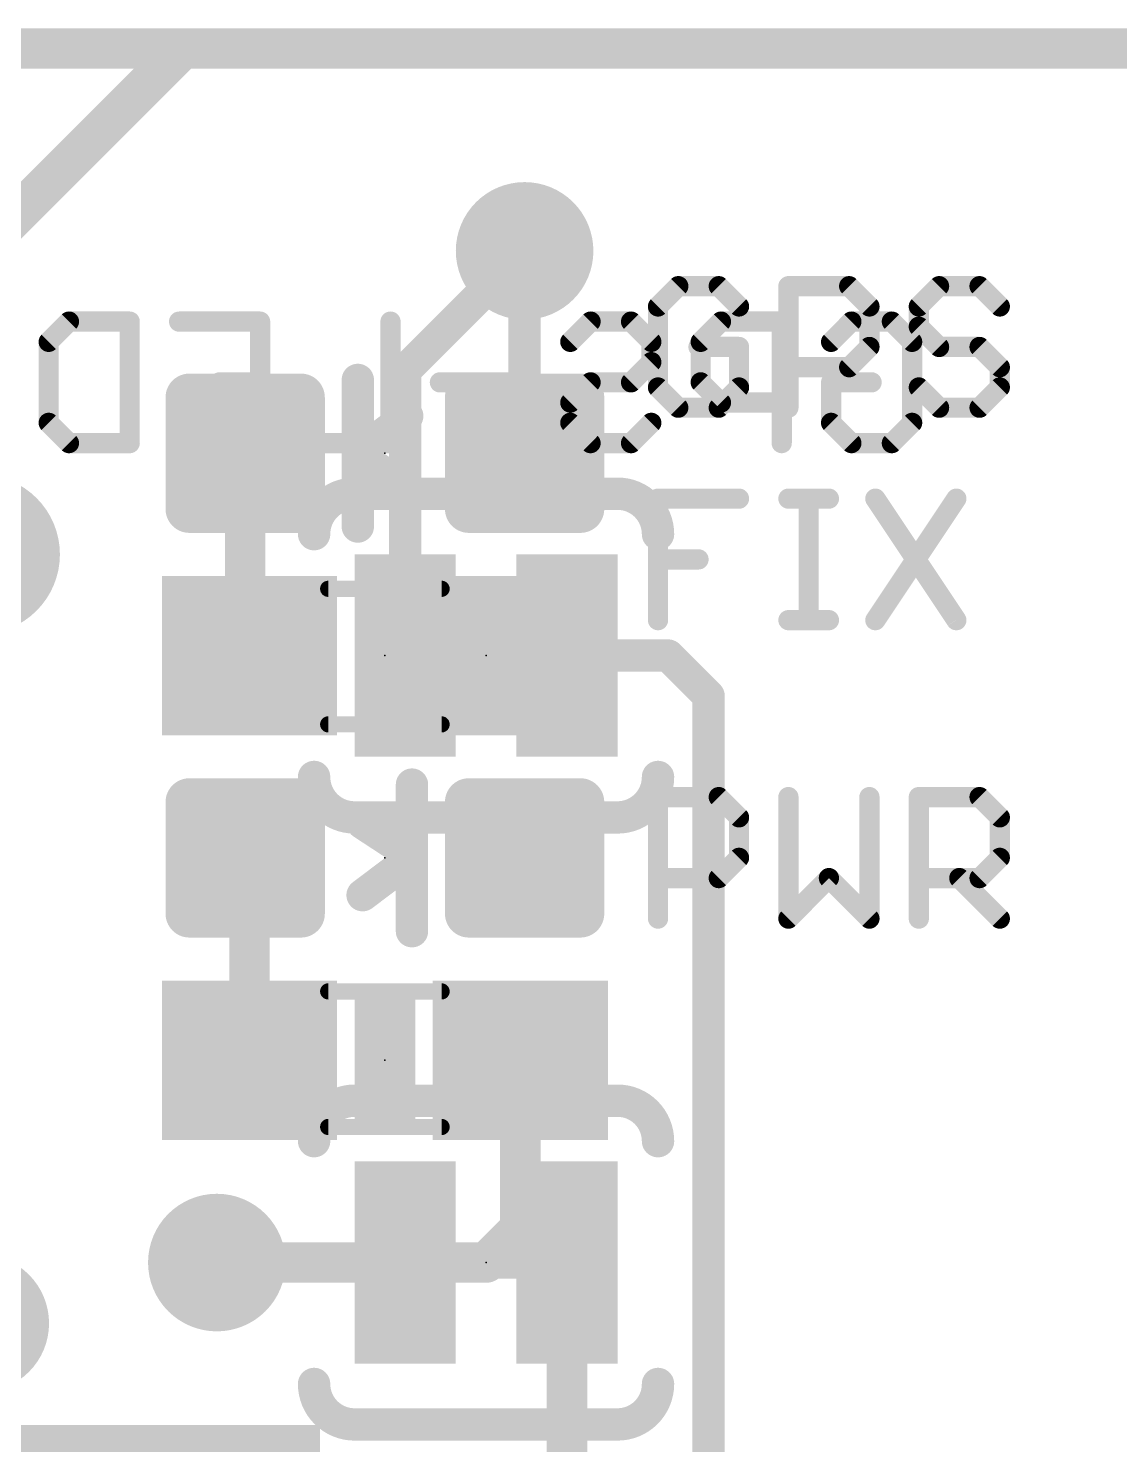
# Model space of a CAD drawing. Extents: x -24 to 83, y -23 to 53.
# Drawn here: x 1.57 to 8.42, y 44.58 to 53.47 of the extents above; entities that cross this region are included whole.
import ezdxf

# ---------------------------------------------------------------- set-up
doc = ezdxf.new("R2010")
doc.units = 0
for name, color, linetype in [('1', 12, 'CONTINUOUS'), ('16', 132, 'CONTINUOUS'), ('18', 110, 'CONTINUOUS'), ('20', 53, 'CONTINUOUS'), ('21', 41, 'CONTINUOUS'), ('22', 40, 'CONTINUOUS'), ('23', 53, 'CONTINUOUS'), ('24', 53, 'CONTINUOUS'), ('51', 53, 'CONTINUOUS')]:
    doc.layers.add(name, color=color, linetype=linetype)

# ---------------------------------------------------------------- blocks, each defined once
blk = doc.blocks.new('RECT160000X160000R30')
at = {"const_width": 0.15}
blk.add_lwpolyline([(0.425, -0.35), (0.425, 0.35, 0.4142), (0.35, 0.425), (-0.35, 0.425, 0.4142), (-0.425, 0.35), (-0.425, -0.35, 0.4142), (-0.35, -0.425), (0.35, -0.425, 0.4142)], format="xyb", close=True, dxfattribs=at)
blk.add_solid([(-0.3754, -0.3754), (0.3754, -0.3754), (-0.3754, 0.3754), (0.3754, 0.3754)])
blk = doc.blocks.new('RECT')
blk.add_solid([(-0.5, -0.5), (0.5, -0.5), (-0.5, 0.5), (0.5, 0.5)])
blk = doc.blocks.new('PIE')
at = {"const_width": 0.5}
blk.add_lwpolyline([(0, -0.25, 1), (0, 0.25, 1), (0, -0.25)], format="xyb", dxfattribs=at)
blk = doc.blocks.new('ROUNDV')
at = {"const_width": 0.5}
blk.add_lwpolyline([(0, -0.25, 1), (0, 0.25, 1), (0, -0.25)], format="xyb", dxfattribs=at)

msp = doc.modelspace()

# ---------------------------------------------------------------- linework, layer by layer
at = {"layer": '1'}
for points, const_width in [([(0, 53.34), (59.69, 53.34)], 0.254), ([(4.687, 50.8), (4.687, 52.07)], 0.2032), ([(2.933, 49.557), (2.933, 50.8)], 0.254), ([(2.96, 49.53), (2.933, 49.557)], 0.254), ([(2.933, 48.26), (2.96, 48.26)], 0.254), ([(2.96, 48.26), (2.96, 46.99)], 0.254), ([(4.66, 46.99), (4.66, 45.935)], 0.254), ([(4.66, 45.935), (4.445, 45.72)], 0.254), ([(4.445, 45.72), (2.755, 45.72)], 0.254)]:
    msp.add_lwpolyline(points, dxfattribs=dict(at, const_width=const_width))
for points, const_width in [([(4.7378, 52.07, 1), (4.6362, 52.07)], 0.1016), ([(2.9965, 50.8, 1), (2.8695, 50.8)], 0.127), ([(4.6362, 50.8, 1), (4.7378, 50.8)], 0.1016), ([(2.9779, 49.6019, 1), (2.8881, 49.5121)], 0.127), ([(2.8695, 49.557, 1), (2.9965, 49.557)], 0.127), ([(2.9151, 49.4851, 1), (3.0049, 49.5749)], 0.127), ([(2.933, 48.3235, 1), (2.933, 48.1965)], 0.127), ([(3.0235, 48.26, 1), (2.8965, 48.26)], 0.127), ([(2.96, 48.1965, 1), (2.96, 48.3235)], 0.127), ([(2.8965, 46.99, 1), (3.0235, 46.99)], 0.127), ([(4.7235, 46.99, 1), (4.5965, 46.99)], 0.127), ([(4.7049, 45.8901, 1), (4.6151, 45.9799)], 0.127), ([(4.5965, 45.935, 1), (4.7235, 45.935)], 0.127), ([(2.755, 45.7835, 1), (2.755, 45.6565)], 0.127), ([(4.4001, 45.7649, 1), (4.4899, 45.6751)], 0.127), ([(4.445, 45.6565, 1), (4.445, 45.7835)], 0.127)]:
    msp.add_lwpolyline(points, format="xyb", dxfattribs=dict(at, const_width=const_width))
at = {"layer": '16'}
for points, const_width in [([(0, 53.34), (59.69, 53.34)], 0.254), ([(3.937, 51.32), (4.687, 52.07)], 0.2032), ([(3.937, 49.53), (3.937, 51.32)], 0.2032), ([(4.064, 49.53), (4.826, 49.53)], 0.2032), ([(4.953, 49.53), (5.588, 49.53)], 0.2032), ([(5.842, 49.276), (5.588, 49.53)], 0.2032), ([(5.842, 39.878), (5.842, 49.276)], 0.2032), ([(2.755, 45.72), (3.937, 45.72)], 0.254), ([(4.826, 45.72), (4.064, 45.72)], 0.2032), ([(4.953, 40.4976), (4.953, 45.72)], 0.254)]:
    msp.add_lwpolyline(points, dxfattribs=dict(at, const_width=const_width))
for points, const_width in [([(4.7229, 52.0341, 1), (4.6511, 52.1059)], 0.1016), ([(3.9878, 51.32, 1), (3.8862, 51.32)], 0.1016), ([(3.9011, 51.3559, 1), (3.9729, 51.2841)], 0.1016), ([(4.064, 49.5808, 1), (4.064, 49.4792)], 0.1016), ([(4.826, 49.4792, 1), (4.826, 49.5808)], 0.1016), ([(4.953, 49.5808, 1), (4.953, 49.4792)], 0.1016), ([(5.6239, 49.5659, 1), (5.5521, 49.4941)], 0.1016), ([(5.588, 49.4792, 1), (5.588, 49.5808)], 0.1016), ([(3.8862, 49.53, 1), (3.9878, 49.53)], 0.1016), ([(5.8928, 49.276, 1), (5.7912, 49.276)], 0.1016), ([(5.8061, 49.2401, 1), (5.8779, 49.3119)], 0.1016), ([(2.755, 45.7835, 1), (2.755, 45.6565)], 0.127), ([(3.937, 45.6565, 1), (3.937, 45.7835)], 0.127), ([(4.064, 45.7708, 1), (4.064, 45.6692)], 0.1016), ([(4.826, 45.6692, 1), (4.826, 45.7708)], 0.1016), ([(5.0165, 45.72, 1), (4.8895, 45.72)], 0.127)]:
    msp.add_lwpolyline(points, format="xyb", dxfattribs=dict(at, const_width=const_width))
at = {"layer": '20', "const_width": 0.2032}
for points in [[(0, 50.8), (2.54, 53.34)], [(2.54, 53.34), (55.88, 53.34)]]:
    msp.add_lwpolyline(points, dxfattribs=at)
at = {"layer": '20', "const_width": 0.1016}
for points in [[(2.54, 53.3908, 1), (2.54, 53.2892)], [(2.5759, 53.3041, 1), (2.5041, 53.3759)]]:
    msp.add_lwpolyline(points, format="xyb", dxfattribs=at)
at = {"layer": '21'}
for points, const_width in [([(5.6516, 51.8484), (5.5245, 51.7213)], 0.127), ([(5.9058, 51.8484), (5.6516, 51.8484)], 0.127), ([(6.0329, 51.7213), (5.9058, 51.8484)], 0.127), ([(6.3431, 51.0858), (6.3431, 51.8484)], 0.127), ([(6.3431, 51.8484), (6.7244, 51.8484)], 0.127), ([(6.7244, 51.8484), (6.8515, 51.7213)], 0.127), ([(7.2888, 51.8484), (7.1617, 51.7213)], 0.127), ([(7.543, 51.8484), (7.2888, 51.8484)], 0.127), ([(7.6701, 51.7213), (7.543, 51.8484)], 0.127), ([(5.5245, 51.7213), (5.5245, 51.2129)], 0.127), ([(6.8515, 51.7213), (6.8515, 51.4671)], 0.127), ([(7.1617, 51.7213), (7.1617, 51.5942)], 0.127), ([(7.1617, 51.5942), (7.2888, 51.4671)], 0.127), ([(6.0329, 51.4671), (5.7787, 51.4671)], 0.127), ([(6.0329, 51.2129), (6.0329, 51.4671)], 0.127), ([(6.8515, 51.4671), (6.7244, 51.34)], 0.127), ([(7.2888, 51.4671), (7.543, 51.4671)], 0.127), ([(7.543, 51.4671), (7.6701, 51.34)], 0.127), ([(6.7244, 51.34), (6.3431, 51.34)], 0.127), ([(7.6701, 51.34), (7.6701, 51.2129)], 0.127), ([(3.64, 51.26), (3.64, 50.8)], 0.2032), ([(5.5245, 51.2129), (5.6516, 51.0858)], 0.127), ([(5.9058, 51.0858), (6.0329, 51.2129)], 0.127), ([(7.2888, 51.0858), (7.1617, 51.2129)], 0.127), ([(7.6701, 51.2129), (7.543, 51.0858)], 0.127), ([(3.64, 50.8), (3.95, 51.0338)], 0.2032), ([(5.6516, 51.0858), (5.9058, 51.0858)], 0.127), ([(7.543, 51.0858), (7.2888, 51.0858)], 0.127), ([(3.64, 50.34), (3.64, 50.8)], 0.2032), ([(3.6554, 50.7746), (3.95, 50.5816)], 0.2032), ([(5.5245, 49.7523), (5.5245, 50.5149)], 0.127), ([(5.5245, 50.5149), (6.0329, 50.5149)], 0.127), ([(6.3431, 50.5149), (6.5973, 50.5149)], 0.127), ([(6.4702, 49.7523), (6.4702, 50.5149)], 0.127), ([(6.8888, 50.5149), (7.3972, 49.7523)], 0.127), ([(7.3972, 50.5149), (6.8888, 49.7523)], 0.127), ([(5.5245, 50.1336), (5.7787, 50.1336)], 0.127), ([(6.3431, 49.7523), (6.5973, 49.7523)], 0.127), ([(3.98, 48.72), (3.98, 48.26)], 0.2032), ([(5.5245, 47.879), (5.5245, 48.6417)], 0.127), ([(5.5245, 48.6417), (5.9058, 48.6417)], 0.127), ([(5.9058, 48.6417), (6.0329, 48.5145)], 0.127), ([(6.3431, 48.6417), (6.3431, 47.879)], 0.127), ([(6.8515, 47.879), (6.8515, 48.6417)], 0.127), ([(7.1617, 47.879), (7.1617, 48.6417)], 0.127), ([(7.1617, 48.6417), (7.543, 48.6417)], 0.127), ([(7.543, 48.6417), (7.6701, 48.5145)], 0.127), ([(3.9646, 48.2854), (3.67, 48.4784)], 0.2032), ([(6.0329, 48.5145), (6.0329, 48.2603)], 0.127), ([(7.6701, 48.5145), (7.6701, 48.2603)], 0.127), ([(3.98, 48.26), (3.67, 48.0262)], 0.2032), ([(3.98, 47.8), (3.98, 48.26)], 0.2032), ([(6.0329, 48.2603), (5.9058, 48.1332)], 0.127), ([(7.6701, 48.2603), (7.543, 48.1332)], 0.127), ([(5.9058, 48.1332), (5.5245, 48.1332)], 0.127), ([(6.3431, 47.879), (6.5973, 48.1332)], 0.127), ([(6.5973, 48.1332), (6.8515, 47.879)], 0.127), ([(7.543, 48.1332), (7.1617, 48.1332)], 0.127), ([(7.4159, 48.1332), (7.6701, 47.879)], 0.127)]:
    msp.add_lwpolyline(points, dxfattribs=dict(at, const_width=const_width))
for points, const_width in [([(5.6516, 51.8802, 1), (5.6516, 51.8167)], 0.0635), ([(5.6741, 51.8259, 1), (5.6292, 51.8709)], 0.0635), ([(5.9283, 51.8709, 1), (5.8834, 51.8259)], 0.0635), ([(5.9058, 51.8167, 1), (5.9058, 51.8802)], 0.0635), ([(6.3431, 51.8802, 1), (6.3431, 51.8167)], 0.0635), ([(6.3748, 51.8484, 1), (6.3113, 51.8484)], 0.0635), ([(6.7469, 51.8709, 1), (6.702, 51.8259)], 0.0635), ([(6.7244, 51.8167, 1), (6.7244, 51.8802)], 0.0635), ([(7.2888, 51.8802, 1), (7.2888, 51.8167)], 0.0635), ([(7.3112, 51.8259, 1), (7.2663, 51.8709)], 0.0635), ([(7.5654, 51.8709, 1), (7.5205, 51.8259)], 0.0635), ([(7.543, 51.8167, 1), (7.543, 51.8802)], 0.0635), ([(5.5563, 51.7213, 1), (5.4928, 51.7213)], 0.0635), ([(5.502, 51.7437, 1), (5.547, 51.6988)], 0.0635), ([(6.0105, 51.6988, 1), (6.0554, 51.7437)], 0.0635), ([(6.8833, 51.7213, 1), (6.8198, 51.7213)], 0.0635), ([(6.8291, 51.6988, 1), (6.874, 51.7437)], 0.0635), ([(7.1934, 51.7213, 1), (7.1299, 51.7213)], 0.0635), ([(7.1392, 51.7437, 1), (7.1841, 51.6988)], 0.0635), ([(7.6476, 51.6988, 1), (7.6925, 51.7437)], 0.0635), ([(7.1841, 51.6166, 1), (7.1392, 51.5717)], 0.0635), ([(7.1299, 51.5942, 1), (7.1934, 51.5942)], 0.0635), ([(5.7787, 51.4988, 1), (5.7787, 51.4353)], 0.0635), ([(6.0647, 51.4671, 1), (6.0012, 51.4671)], 0.0635), ([(6.0329, 51.4353, 1), (6.0329, 51.4988)], 0.0635), ([(6.8198, 51.4671, 1), (6.8833, 51.4671)], 0.0635), ([(6.874, 51.4446, 1), (6.8291, 51.4895)], 0.0635), ([(7.2888, 51.4988, 1), (7.2888, 51.4353)], 0.0635), ([(7.2663, 51.4446, 1), (7.3112, 51.4895)], 0.0635), ([(7.5654, 51.4895, 1), (7.5205, 51.4446)], 0.0635), ([(7.543, 51.4353, 1), (7.543, 51.4988)], 0.0635), ([(6.3431, 51.3717, 1), (6.3431, 51.3082)], 0.0635), ([(6.702, 51.3624, 1), (6.7469, 51.3175)], 0.0635), ([(6.7244, 51.3082, 1), (6.7244, 51.3717)], 0.0635), ([(7.7018, 51.34, 1), (7.6383, 51.34)], 0.0635), ([(7.6476, 51.3175, 1), (7.6925, 51.3624)], 0.0635), ([(3.6908, 51.26, 1), (3.5892, 51.26)], 0.1016), ([(5.547, 51.2353, 1), (5.502, 51.1904)], 0.0635), ([(5.4928, 51.2129, 1), (5.5563, 51.2129)], 0.0635), ([(6.0012, 51.2129, 1), (6.0647, 51.2129)], 0.0635), ([(6.0554, 51.1904, 1), (6.0105, 51.2353)], 0.0635), ([(7.1841, 51.2353, 1), (7.1392, 51.1904)], 0.0635), ([(7.6383, 51.2129, 1), (7.7018, 51.2129)], 0.0635), ([(7.6925, 51.1904, 1), (7.6476, 51.2353)], 0.0635), ([(3.9806, 50.9932, 1), (3.9194, 51.0744)], 0.1016), ([(5.6516, 51.1175, 1), (5.6516, 51.054)], 0.0635), ([(5.6292, 51.0633, 1), (5.6741, 51.1082)], 0.0635), ([(5.8834, 51.1082, 1), (5.9283, 51.0633)], 0.0635), ([(5.9058, 51.054, 1), (5.9058, 51.1175)], 0.0635), ([(6.3113, 51.0858, 1), (6.3748, 51.0858)], 0.0635), ([(7.2888, 51.1175, 1), (7.2888, 51.054)], 0.0635), ([(7.2663, 51.0633, 1), (7.3112, 51.1082)], 0.0635), ([(7.5205, 51.1082, 1), (7.5654, 51.0633)], 0.0635), ([(7.543, 51.054, 1), (7.543, 51.1175)], 0.0635), ([(3.6908, 50.8, 1), (3.5892, 50.8)], 0.1016), ([(3.6094, 50.8406, 1), (3.6706, 50.7594)], 0.1016), ([(3.6832, 50.8171, 1), (3.6276, 50.7321)], 0.1016), ([(3.5892, 50.8, 1), (3.6908, 50.8)], 0.1016), ([(3.9222, 50.5391, 1), (3.9778, 50.6241)], 0.1016), ([(5.5245, 50.5467, 1), (5.5245, 50.4832)], 0.0635), ([(5.5563, 50.5149, 1), (5.4928, 50.5149)], 0.0635), ([(6.0329, 50.4832, 1), (6.0329, 50.5467)], 0.0635), ([(6.3431, 50.5467, 1), (6.3431, 50.4832)], 0.0635), ([(6.5019, 50.5149, 1), (6.4384, 50.5149)], 0.0635), ([(6.5973, 50.4832, 1), (6.5973, 50.5467)], 0.0635), ([(6.9152, 50.5325, 1), (6.8624, 50.4973)], 0.0635), ([(7.4236, 50.4973, 1), (7.3708, 50.5325)], 0.0635), ([(3.5892, 50.34, 1), (3.6908, 50.34)], 0.1016), ([(5.5245, 50.1653, 1), (5.5245, 50.1018)], 0.0635), ([(5.7787, 50.1018, 1), (5.7787, 50.1653)], 0.0635), ([(5.4928, 49.7523, 1), (5.5563, 49.7523)], 0.0635), ([(6.3431, 49.784, 1), (6.3431, 49.7205)], 0.0635), ([(6.4384, 49.7523, 1), (6.5019, 49.7523)], 0.0635), ([(6.5973, 49.7205, 1), (6.5973, 49.784)], 0.0635), ([(6.8624, 49.7699, 1), (6.9152, 49.7346)], 0.0635), ([(7.3708, 49.7346, 1), (7.4236, 49.7699)], 0.0635), ([(4.0308, 48.72, 1), (3.9292, 48.72)], 0.1016), ([(5.5563, 48.6417, 1), (5.4928, 48.6417)], 0.0635), ([(5.5245, 48.6734, 1), (5.5245, 48.6099)], 0.0635), ([(5.9283, 48.6641, 1), (5.8834, 48.6192)], 0.0635), ([(5.9058, 48.6099, 1), (5.9058, 48.6734)], 0.0635), ([(6.3748, 48.6417, 1), (6.3113, 48.6417)], 0.0635), ([(6.8833, 48.6417, 1), (6.8198, 48.6417)], 0.0635), ([(7.1934, 48.6417, 1), (7.1299, 48.6417)], 0.0635), ([(7.1617, 48.6734, 1), (7.1617, 48.6099)], 0.0635), ([(7.5654, 48.6641, 1), (7.5205, 48.6192)], 0.0635), ([(7.543, 48.6099, 1), (7.543, 48.6734)], 0.0635), ([(3.6978, 48.5209, 1), (3.6422, 48.4359)], 0.1016), ([(6.0647, 48.5145, 1), (6.0012, 48.5145)], 0.0635), ([(6.0105, 48.4921, 1), (6.0554, 48.537)], 0.0635), ([(7.7018, 48.5145, 1), (7.6383, 48.5145)], 0.0635), ([(7.6476, 48.4921, 1), (7.6925, 48.537)], 0.0635), ([(3.9368, 48.2429, 1), (3.9924, 48.3279)], 0.1016), ([(4.0106, 48.2194, 1), (3.9494, 48.3006)], 0.1016), ([(4.0308, 48.26, 1), (3.9292, 48.26)], 0.1016), ([(3.9292, 48.26, 1), (4.0308, 48.26)], 0.1016), ([(6.0012, 48.2603, 1), (6.0647, 48.2603)], 0.0635), ([(6.0554, 48.2379, 1), (6.0105, 48.2828)], 0.0635), ([(7.6383, 48.2603, 1), (7.7018, 48.2603)], 0.0635), ([(7.6925, 48.2379, 1), (7.6476, 48.2828)], 0.0635), ([(5.5245, 48.165, 1), (5.5245, 48.1015)], 0.0635), ([(5.8834, 48.1557, 1), (5.9283, 48.1108)], 0.0635), ([(5.9058, 48.1015, 1), (5.9058, 48.165)], 0.0635), ([(6.6197, 48.1557, 1), (6.5748, 48.1108)], 0.0635), ([(6.6197, 48.1108, 1), (6.5748, 48.1557)], 0.0635), ([(7.1617, 48.165, 1), (7.1617, 48.1015)], 0.0635), ([(7.4383, 48.1557, 1), (7.3934, 48.1108)], 0.0635), ([(7.5205, 48.1557, 1), (7.5654, 48.1108)], 0.0635), ([(7.543, 48.1015, 1), (7.543, 48.165)], 0.0635), ([(3.6394, 48.0668, 1), (3.7006, 47.9856)], 0.1016), ([(6.3206, 47.9015, 1), (6.3655, 47.8565)], 0.0635), ([(6.8291, 47.8565, 1), (6.874, 47.9015)], 0.0635), ([(7.6476, 47.8565, 1), (7.6925, 47.9015)], 0.0635), ([(3.9292, 47.8, 1), (4.0308, 47.8)], 0.1016), ([(5.4928, 47.879, 1), (5.5563, 47.879)], 0.0635), ([(6.3113, 47.879, 1), (6.3748, 47.879)], 0.0635), ([(6.8198, 47.879, 1), (6.8833, 47.879)], 0.0635), ([(7.1299, 47.879, 1), (7.1934, 47.879)], 0.0635)]:
    msp.add_lwpolyline(points, format="xyb", dxfattribs=dict(at, const_width=const_width))
at = {"layer": '22'}
for points, const_width in [([(1.6996, 51.499), (1.8267, 51.6262)], 0.127), ([(1.8267, 51.6262), (2.2081, 51.6262)], 0.127), ([(2.2081, 51.6262), (2.2081, 50.8635)], 0.127), ([(2.5182, 51.6262), (3.0266, 51.6262)], 0.127), ([(3.0266, 51.6262), (3.0266, 50.8635)], 0.127), ([(3.8452, 51.6262), (3.8452, 50.8635)], 0.127), ([(4.9739, 51.499), (5.101, 51.6262)], 0.127), ([(5.101, 51.6262), (5.3553, 51.6262)], 0.127), ([(5.3553, 51.6262), (5.4824, 51.499)], 0.127), ([(5.9196, 51.6262), (5.7925, 51.499)], 0.127), ([(6.301, 51.6262), (5.9196, 51.6262)], 0.127), ([(6.301, 50.8635), (6.301, 51.6262)], 0.127), ([(6.6111, 51.499), (6.7382, 51.6262)], 0.127), ([(6.7382, 51.6262), (6.9924, 51.6262)], 0.127), ([(6.9924, 51.6262), (7.1195, 51.499)], 0.127), ([(1.6996, 50.9906), (1.6996, 51.499)], 0.127), ([(5.4824, 51.499), (5.4824, 51.3719)], 0.127), ([(5.7925, 51.499), (5.7925, 51.2448)], 0.127), ([(7.1195, 51.499), (7.1195, 50.9906)], 0.127), ([(5.4824, 51.3719), (5.3553, 51.2448)], 0.127), ([(3.0266, 51.2448), (2.7724, 51.2448)], 0.127), ([(4.6638, 51.2448), (4.1554, 51.2448)], 0.127), ([(5.101, 51.2448), (4.9739, 51.1177)], 0.127), ([(5.3553, 51.2448), (5.101, 51.2448)], 0.127), ([(5.7925, 51.2448), (5.9196, 51.1177)], 0.127), ([(6.6111, 50.9906), (6.6111, 51.2448)], 0.127), ([(6.6111, 51.2448), (6.8653, 51.2448)], 0.127), ([(4.9739, 51.1177), (4.9739, 50.9906)], 0.127), ([(5.9196, 51.1177), (6.301, 51.1177)], 0.127), ([(1.8267, 50.8635), (1.6996, 50.9906)], 0.127), ([(4.9739, 50.9906), (5.101, 50.8635)], 0.127), ([(5.3553, 50.8635), (5.4824, 50.9906)], 0.127), ([(6.7382, 50.8635), (6.6111, 50.9906)], 0.127), ([(7.1195, 50.9906), (6.9924, 50.8635)], 0.127), ([(2.2081, 50.8635), (1.8267, 50.8635)], 0.127), ([(3.0266, 50.8635), (2.5182, 50.8635)], 0.127), ([(3.8452, 50.8635), (3.3368, 50.8635)], 0.127), ([(5.101, 50.8635), (5.3553, 50.8635)], 0.127), ([(6.9924, 50.8635), (6.7382, 50.8635)], 0.127), ([(5.2705, 50.546), (3.6195, 50.546)], 0.2032), ([(3.6195, 48.514), (5.2705, 48.514)], 0.2032), ([(5.2705, 46.736), (3.6195, 46.736)], 0.2032), ([(3.6195, 44.704), (5.2705, 44.704)], 0.2032)]:
    msp.add_lwpolyline(points, dxfattribs=dict(at, const_width=const_width))
for points, const_width in [([(1.8267, 51.6579, 1), (1.8267, 51.5944)], 0.0635), ([(1.8492, 51.6037, 1), (1.8043, 51.6486)], 0.0635), ([(2.2398, 51.6262, 1), (2.1763, 51.6262)], 0.0635), ([(2.2081, 51.5944, 1), (2.2081, 51.6579)], 0.0635), ([(2.5182, 51.6579, 1), (2.5182, 51.5944)], 0.0635), ([(3.0584, 51.6262, 1), (2.9949, 51.6262)], 0.0635), ([(3.0266, 51.5944, 1), (3.0266, 51.6579)], 0.0635), ([(3.877, 51.6262, 1), (3.8135, 51.6262)], 0.0635), ([(5.101, 51.6579, 1), (5.101, 51.5944)], 0.0635), ([(5.1235, 51.6037, 1), (5.0786, 51.6486)], 0.0635), ([(5.3777, 51.6486, 1), (5.3328, 51.6037)], 0.0635), ([(5.3553, 51.5944, 1), (5.3553, 51.6579)], 0.0635), ([(5.9196, 51.6579, 1), (5.9196, 51.5944)], 0.0635), ([(5.9421, 51.6037, 1), (5.8972, 51.6486)], 0.0635), ([(6.3327, 51.6262, 1), (6.2692, 51.6262)], 0.0635), ([(6.301, 51.5944, 1), (6.301, 51.6579)], 0.0635), ([(6.7382, 51.6579, 1), (6.7382, 51.5944)], 0.0635), ([(6.7607, 51.6037, 1), (6.7158, 51.6486)], 0.0635), ([(7.0149, 51.6486, 1), (6.97, 51.6037)], 0.0635), ([(6.9924, 51.5944, 1), (6.9924, 51.6579)], 0.0635), ([(1.7314, 51.499, 1), (1.6679, 51.499)], 0.0635), ([(5.5141, 51.499, 1), (5.4506, 51.499)], 0.0635), ([(5.8243, 51.499, 1), (5.7608, 51.499)], 0.0635), ([(7.1513, 51.499, 1), (7.0878, 51.499)], 0.0635), ([(1.6772, 51.5215, 1), (1.7221, 51.4766)], 0.0635), ([(4.9515, 51.5215, 1), (4.9964, 51.4766)], 0.0635), ([(5.4599, 51.4766, 1), (5.5048, 51.5215)], 0.0635), ([(5.7701, 51.5215, 1), (5.815, 51.4766)], 0.0635), ([(6.5886, 51.5215, 1), (6.6335, 51.4766)], 0.0635), ([(7.0971, 51.4766, 1), (7.142, 51.5215)], 0.0635), ([(5.4506, 51.3719, 1), (5.5141, 51.3719)], 0.0635), ([(5.5048, 51.3495, 1), (5.4599, 51.3944)], 0.0635), ([(2.7724, 51.2766, 1), (2.7724, 51.2131)], 0.0635), ([(3.0266, 51.2131, 1), (3.0266, 51.2766)], 0.0635), ([(4.1554, 51.2766, 1), (4.1554, 51.2131)], 0.0635), ([(4.6638, 51.2131, 1), (4.6638, 51.2766)], 0.0635), ([(5.101, 51.2766, 1), (5.101, 51.2131)], 0.0635), ([(5.1235, 51.2224, 1), (5.0786, 51.2673)], 0.0635), ([(5.3328, 51.2673, 1), (5.3777, 51.2224)], 0.0635), ([(5.3553, 51.2131, 1), (5.3553, 51.2766)], 0.0635), ([(5.815, 51.2673, 1), (5.7701, 51.2224)], 0.0635), ([(6.6111, 51.2766, 1), (6.6111, 51.2131)], 0.0635), ([(6.6428, 51.2448, 1), (6.5793, 51.2448)], 0.0635), ([(6.8653, 51.2131, 1), (6.8653, 51.2766)], 0.0635), ([(5.7608, 51.2448, 1), (5.8243, 51.2448)], 0.0635), ([(5.0057, 51.1177, 1), (4.9422, 51.1177)], 0.0635), ([(4.9515, 51.1402, 1), (4.9964, 51.0953)], 0.0635), ([(5.9196, 51.1495, 1), (5.9196, 51.086)], 0.0635), ([(5.8972, 51.0953, 1), (5.9421, 51.1402)], 0.0635), ([(6.301, 51.086, 1), (6.301, 51.1495)], 0.0635), ([(1.7221, 51.0131, 1), (1.6772, 50.9682)], 0.0635), ([(4.9964, 51.0131, 1), (4.9515, 50.9682)], 0.0635), ([(5.5048, 50.9682, 1), (5.4599, 51.0131)], 0.0635), ([(6.6335, 51.0131, 1), (6.5886, 50.9682)], 0.0635), ([(7.142, 50.9682, 1), (7.0971, 51.0131)], 0.0635), ([(1.6679, 50.9906, 1), (1.7314, 50.9906)], 0.0635), ([(4.9422, 50.9906, 1), (5.0057, 50.9906)], 0.0635), ([(6.5793, 50.9906, 1), (6.6428, 50.9906)], 0.0635), ([(7.0878, 50.9906, 1), (7.1513, 50.9906)], 0.0635), ([(1.8267, 50.8953, 1), (1.8267, 50.8317)], 0.0635), ([(1.8043, 50.841, 1), (1.8492, 50.886)], 0.0635), ([(2.1763, 50.8635, 1), (2.2398, 50.8635)], 0.0635), ([(2.2081, 50.8317, 1), (2.2081, 50.8953)], 0.0635), ([(2.5182, 50.8953, 1), (2.5182, 50.8317)], 0.0635), ([(2.9949, 50.8635, 1), (3.0584, 50.8635)], 0.0635), ([(3.0266, 50.8317, 1), (3.0266, 50.8953)], 0.0635), ([(3.3368, 50.8953, 1), (3.3368, 50.8317)], 0.0635), ([(3.8135, 50.8635, 1), (3.877, 50.8635)], 0.0635), ([(3.8452, 50.8317, 1), (3.8452, 50.8953)], 0.0635), ([(5.101, 50.8953, 1), (5.101, 50.8317)], 0.0635), ([(5.0786, 50.841, 1), (5.1235, 50.886)], 0.0635), ([(5.3328, 50.886, 1), (5.3777, 50.841)], 0.0635), ([(5.3553, 50.8317, 1), (5.3553, 50.8953)], 0.0635), ([(6.2692, 50.8635, 1), (6.3327, 50.8635)], 0.0635), ([(6.7382, 50.8953, 1), (6.7382, 50.8317)], 0.0635), ([(6.7158, 50.841, 1), (6.7607, 50.886)], 0.0635), ([(6.97, 50.886, 1), (7.0149, 50.841)], 0.0635), ([(6.9924, 50.8317, 1), (6.9924, 50.8953)], 0.0635), ([(3.6195, 50.546, 0.4142), (3.3655, 50.292)], 0.2032), ([(3.6195, 50.5968, 1), (3.6195, 50.4952)], 0.1016), ([(3.6195, 50.4952, 1), (3.6195, 50.5968)], 0.1016), ([(5.5245, 50.292, 0.4142), (5.2705, 50.546)], 0.2032), ([(5.2705, 50.5968, 1), (5.2705, 50.4952)], 0.1016), ([(5.2705, 50.4952, 1), (5.2705, 50.5968)], 0.1016), ([(3.3147, 50.292, 1), (3.4163, 50.292)], 0.1016), ([(5.4737, 50.292, 1), (5.5753, 50.292)], 0.1016), ([(3.3655, 48.768, 0.4142), (3.6195, 48.514)], 0.2032), ([(3.4163, 48.768, 1), (3.3147, 48.768)], 0.1016), ([(5.2705, 48.514, 0.4142), (5.5245, 48.768)], 0.2032), ([(5.5753, 48.768, 1), (5.4737, 48.768)], 0.1016), ([(3.6195, 48.5648, 1), (3.6195, 48.4632)], 0.1016), ([(3.6195, 48.4632, 1), (3.6195, 48.5648)], 0.1016), ([(5.2705, 48.5648, 1), (5.2705, 48.4632)], 0.1016), ([(5.2705, 48.4632, 1), (5.2705, 48.5648)], 0.1016), ([(3.6195, 46.736, 0.4142), (3.3655, 46.482)], 0.2032), ([(3.6195, 46.7868, 1), (3.6195, 46.6852)], 0.1016), ([(3.6195, 46.6852, 1), (3.6195, 46.7868)], 0.1016), ([(5.5245, 46.482, 0.4142), (5.2705, 46.736)], 0.2032), ([(5.2705, 46.7868, 1), (5.2705, 46.6852)], 0.1016), ([(5.2705, 46.6852, 1), (5.2705, 46.7868)], 0.1016), ([(3.3147, 46.482, 1), (3.4163, 46.482)], 0.1016), ([(5.4737, 46.482, 1), (5.5753, 46.482)], 0.1016), ([(3.3655, 44.958, 0.4142), (3.6195, 44.704)], 0.2032), ([(3.4163, 44.958, 1), (3.3147, 44.958)], 0.1016), ([(5.2705, 44.704, 0.4142), (5.5245, 44.958)], 0.2032), ([(5.5753, 44.958, 1), (5.4737, 44.958)], 0.1016), ([(3.6195, 44.7548, 1), (3.6195, 44.6532)], 0.1016), ([(3.6195, 44.6532, 1), (3.6195, 44.7548)], 0.1016), ([(5.2705, 44.7548, 1), (5.2705, 44.6532)], 0.1016), ([(5.2705, 44.6532, 1), (5.2705, 44.7548)], 0.1016)]:
    msp.add_lwpolyline(points, format="xyb", dxfattribs=dict(at, const_width=const_width))
at = {"layer": '23'}
for p in [(3.81, 50.8), (3.81, 49.53), (3.81, 48.26), (3.81, 46.99)]:
    msp.add_point(p, dxfattribs=at)
at = {"layer": '24'}
for p in [(4.445, 49.53), (4.445, 45.72)]:
    msp.add_point(p, dxfattribs=at)
at = {"layer": '51'}
for points, const_width in [([(2.54, 53.34), (0, 50.8)], 0.254), ([(55.88, 53.34), (2.54, 53.34)], 0.254), ([(4.166, 49.949), (3.454, 49.949)], 0.1016), ([(4.166, 49.098), (3.454, 49.098)], 0.1016), ([(3.454, 47.422), (4.166, 47.422)], 0.1016), ([(3.454, 46.571), (4.166, 46.571)], 0.1016)]:
    msp.add_lwpolyline(points, dxfattribs=dict(at, const_width=const_width))
for points, const_width in [([(2.54, 53.4035, 1), (2.54, 53.2765)], 0.127), ([(2.5849, 53.2951, 1), (2.4951, 53.3849)], 0.127), ([(3.454, 49.9744, 1), (3.454, 49.9236)], 0.0508), ([(4.166, 49.9236, 1), (4.166, 49.9744)], 0.0508), ([(3.454, 49.1234, 1), (3.454, 49.0726)], 0.0508), ([(4.166, 49.0726, 1), (4.166, 49.1234)], 0.0508), ([(3.454, 47.4474, 1), (3.454, 47.3966)], 0.0508), ([(4.166, 47.3966, 1), (4.166, 47.4474)], 0.0508), ([(3.454, 46.5964, 1), (3.454, 46.5456)], 0.0508), ([(4.166, 46.5456, 1), (4.166, 46.5964)], 0.0508)]:
    msp.add_lwpolyline(points, format="xyb", dxfattribs=dict(at, const_width=const_width))

# ---------------------------------------------------------------- block references
at = {"layer": '1'}
for p, rotation in [((2.933, 50.8), 90), ((4.687, 50.8), 90), ((2.933, 48.26), 270), ((4.687, 48.26), 270)]:
    msp.add_blockref('RECT160000X160000R30', p, dxfattribs=dict(at, rotation=rotation))
msp.add_blockref('PIE', (1.27, 50.165), dxfattribs=at)
at = {"layer": '1', "xscale": 1.1, "rotation": 180}
for p in [(2.96, 49.53), (4.66, 49.53)]:
    msp.add_blockref('RECT', p, dxfattribs=at)
at = {"layer": '1', "xscale": 1.1}
for p in [(2.96, 46.99), (4.66, 46.99)]:
    msp.add_blockref('RECT', p, dxfattribs=at)
at = {"layer": '1', "xscale": 1.4, "yscale": 1.9, "rotation": 90}
msp.add_blockref('RECT', (2.452, 44), dxfattribs=at)
at = {"layer": '16', "xscale": 0.635, "yscale": 1.27}
for p in [(3.937, 49.53), (4.953, 49.53)]:
    msp.add_blockref('RECT', p, dxfattribs=at)
at = {"layer": '16', "xscale": 0.635, "yscale": 1.27, "rotation": 180}
for p in [(3.937, 45.72), (4.953, 45.72)]:
    msp.add_blockref('RECT', p, dxfattribs=at)
at = {"layer": '18', "xscale": 0.8636, "yscale": 0.8636}
for p in [(4.687, 52.07), (4.687, 52.07), (2.755, 45.72), (2.755, 45.72), (1.27, 45.339), (1.27, 45.339)]:
    msp.add_blockref('ROUNDV', p, dxfattribs=at)
at = {"layer": '21', "xscale": 0.381, "yscale": 0.762, "rotation": 180}
msp.add_blockref('RECT', (3.81, 49.53), dxfattribs=at)
at = {"layer": '21', "xscale": 0.381, "yscale": 0.762}
msp.add_blockref('RECT', (3.81, 46.99), dxfattribs=at)
at = {"layer": '51', "xscale": 0.5001, "yscale": 0.95, "rotation": 180}
for p in [(3.2298, 49.5249), (4.3982, 49.5249)]:
    msp.add_blockref('RECT', p, dxfattribs=at)
at = {"layer": '51', "xscale": 0.5001, "yscale": 0.95}
for p in [(3.2219, 46.9951), (4.3902, 46.9951)]:
    msp.add_blockref('RECT', p, dxfattribs=at)

doc.saveas('drawing.dxf')
